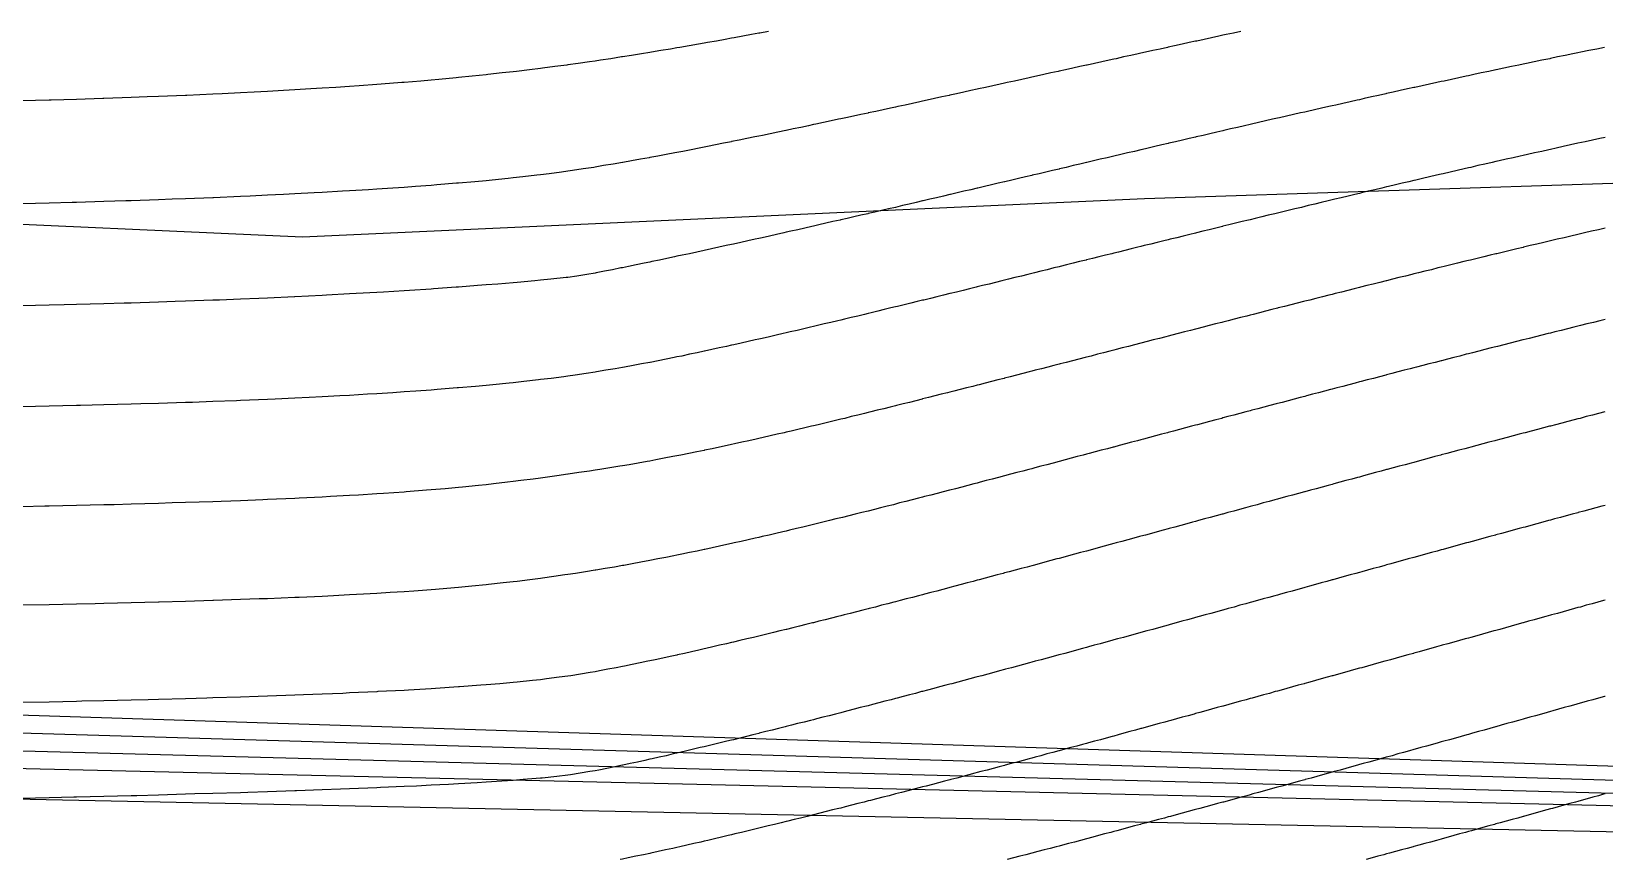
# Model space of a CAD drawing. Header units: metres. Extents: x 0 to 7092, y 40 to 458.
# Drawn here: x 4811.9 to 4933, y 40 to 103.8 of the extents above; entities that cross this region are included whole.
import ezdxf

# ---------------------------------------------------------------- set-up
doc = ezdxf.new("R2010")
doc.units = ezdxf.units.M

msp = doc.modelspace()

# ---------------------------------------------------------------- linework, layer by layer
at = {"color": 1}
msp.add_lwpolyline([(4773.55, 90.62), (4832.75, 87.95), (4832.75, 87.95), (4832.75, 87.95), (4832.75, 87.95), (4832.75, 87.95), (4832.75, 87.95), (4832.75, 87.95), (4897.56, 90.91), (4897.56, 90.91), (4897.56, 90.91), (4897.56, 90.91), (4897.56, 90.91), (4953.99, 92.76)], dxfattribs=at)
at = {"layer": 'Contour_Level_11'}
msp.add_lwpolyline([(4868.61, 103.78), (4867.96, 103.65), (4867.88, 103.64), (4867.3, 103.53), (4866.63, 103.41), (4865.96, 103.29), (4865.78, 103.25), (4865.28, 103.16), (4864.6, 103.04), (4863.91, 102.92), (4863.67, 102.87), (4863.22, 102.79), (4862.51, 102.67), (4861.8, 102.55), (4861.57, 102.51), (4861.08, 102.42), (4860.34, 102.3), (4859.61, 102.18), (4859.47, 102.15), (4858.85, 102.05), (4858.08, 101.93), (4857.37, 101.82), (4857.31, 101.81), (4856.49, 101.68), (4855.68, 101.56), (4855.27, 101.5), (4854.84, 101.44), (4853.97, 101.32), (4853.17, 101.2), (4853.1, 101.19), (4852.16, 101.07), (4851.23, 100.95), (4851.07, 100.92), (4850.22, 100.82), (4849.21, 100.7), (4848.97, 100.67), (4848.12, 100.58), (4847.01, 100.45), (4846.87, 100.44), (4845.81, 100.33), (4844.76, 100.22), (4844.58, 100.21), (4843.25, 100.08), (4842.66, 100.03), (4841.85, 99.96), (4840.56, 99.85), (4840.38, 99.84), (4838.8, 99.71), (4838.46, 99.69), (4837.11, 99.59), (4836.36, 99.54), (4835.31, 99.47), (4834.26, 99.4), (4833.38, 99.35), (4832.16, 99.27), (4831.29, 99.22), (4830.06, 99.15), (4829.02, 99.1), (4827.96, 99.04), (4826.55, 98.98), (4825.85, 98.94), (4823.84, 98.85), (4823.75, 98.85), (4821.65, 98.76), (4820.79, 98.73), (4819.55, 98.68), (4817.45, 98.61), (4817.38, 98.61), (4815.35, 98.54), (4813.39, 98.48), (4813.25, 98.48), (4811.15, 98.42)], dxfattribs=at)
at = {"layer": 'Contour_Level_12'}
msp.add_lwpolyline([(4904.98, 103.78), (4904.41, 103.65), (4903.85, 103.53), (4903.59, 103.48), (4903.28, 103.41), (4902.71, 103.29), (4902.14, 103.16), (4901.58, 103.04), (4901.49, 103.02), (4901.01, 102.92), (4900.45, 102.79), (4899.88, 102.67), (4899.39, 102.56), (4899.32, 102.55), (4898.76, 102.42), (4898.19, 102.3), (4897.63, 102.18), (4897.29, 102.1), (4897.07, 102.05), (4896.51, 101.93), (4895.95, 101.81), (4895.39, 101.68), (4895.19, 101.64), (4894.83, 101.56), (4894.27, 101.44), (4893.71, 101.32), (4893.15, 101.19), (4893.09, 101.18), (4892.59, 101.07), (4892.03, 100.95), (4891.47, 100.82), (4890.99, 100.72), (4890.92, 100.7), (4890.35, 100.58), (4889.8, 100.45), (4889.24, 100.33), (4888.89, 100.25), (4888.68, 100.21), (4888.12, 100.08), (4887.56, 99.96), (4887, 99.84), (4886.79, 99.79), (4886.44, 99.71), (4885.88, 99.59), (4885.32, 99.47), (4884.77, 99.35), (4884.69, 99.33), (4884.2, 99.22), (4883.64, 99.1), (4883.08, 98.98), (4882.58, 98.87), (4882.52, 98.85), (4881.96, 98.73), (4881.39, 98.61), (4880.83, 98.48), (4880.48, 98.41), (4880.27, 98.36), (4879.7, 98.24), (4879.14, 98.11), (4878.57, 97.99), (4878.38, 97.95), (4878, 97.87), (4877.43, 97.74), (4876.87, 97.62), (4876.3, 97.5), (4876.28, 97.49), (4875.72, 97.38), (4875.15, 97.25), (4874.58, 97.13), (4874.18, 97.04), (4874.01, 97.01), (4873.43, 96.88), (4872.85, 96.76), (4872.27, 96.64), (4872.08, 96.6), (4871.69, 96.51), (4871.1, 96.39), (4870.52, 96.27), (4869.98, 96.15), (4869.94, 96.14), (4869.34, 96.02), (4868.75, 95.9), (4868.16, 95.77), (4867.88, 95.72), (4867.56, 95.65), (4866.96, 95.53), (4866.36, 95.41), (4865.78, 95.29), (4865.76, 95.28), (4865.14, 95.16), (4864.53, 95.04), (4863.92, 94.91), (4863.67, 94.86), (4863.29, 94.79), (4862.66, 94.67), (4862.03, 94.54), (4861.57, 94.45), (4861.4, 94.42), (4860.74, 94.3), (4860.09, 94.17), (4859.47, 94.06), (4859.44, 94.05), (4858.75, 93.93), (4858.07, 93.8), (4857.39, 93.68), (4857.37, 93.68), (4856.65, 93.56), (4855.91, 93.44), (4855.27, 93.33), (4855.17, 93.31), (4854.36, 93.19), (4853.54, 93.07), (4853.17, 93.01), (4852.67, 92.94), (4851.74, 92.82), (4851.07, 92.73), (4850.77, 92.7), (4849.7, 92.57), (4848.97, 92.49), (4848.57, 92.45), (4847.34, 92.33), (4846.87, 92.28), (4846.01, 92.2), (4844.76, 92.09), (4844.61, 92.08), (4843.08, 91.96), (4842.66, 91.92), (4841.45, 91.83), (4840.56, 91.77), (4839.7, 91.71), (4838.46, 91.63), (4837.83, 91.59), (4836.36, 91.5), (4835.82, 91.47), (4834.26, 91.38), (4833.65, 91.34), (4832.16, 91.26), (4831.29, 91.22), (4830.06, 91.16), (4828.72, 91.1), (4827.96, 91.06), (4825.9, 90.97), (4825.85, 90.97), (4823.75, 90.89), (4822.72, 90.85), (4821.65, 90.81), (4819.55, 90.74), (4819.15, 90.73), (4817.45, 90.67), (4815.35, 90.61), (4815.01, 90.6), (4813.25, 90.56), (4811.15, 90.51)], dxfattribs=at)
at = {"layer": 'Contour_Level_13'}
msp.add_lwpolyline([(4932.98, 102.55), (4932.37, 102.42), (4931.76, 102.3), (4931.15, 102.18), (4930.91, 102.13), (4930.54, 102.05), (4929.94, 101.93), (4929.34, 101.81), (4928.81, 101.7), (4928.75, 101.68), (4928.15, 101.56), (4927.56, 101.44), (4926.97, 101.32), (4926.71, 101.26), (4926.38, 101.19), (4925.8, 101.07), (4925.22, 100.95), (4924.63, 100.82), (4924.61, 100.82), (4924.06, 100.7), (4923.48, 100.58), (4922.9, 100.45), (4922.5, 100.37), (4922.33, 100.33), (4921.76, 100.21), (4921.19, 100.08), (4920.62, 99.96), (4920.4, 99.91), (4920.06, 99.84), (4919.49, 99.71), (4918.93, 99.59), (4918.37, 99.47), (4918.3, 99.45), (4917.81, 99.35), (4917.25, 99.22), (4916.69, 99.1), (4916.2, 98.99), (4916.14, 98.98), (4915.58, 98.85), (4915.03, 98.73), (4914.48, 98.61), (4914.1, 98.52), (4913.93, 98.48), (4913.38, 98.36), (4912.83, 98.24), (4912.28, 98.11), (4912, 98.05), (4911.74, 97.99), (4911.19, 97.87), (4910.65, 97.74), (4910.11, 97.62), (4909.9, 97.57), (4909.56, 97.5), (4909.02, 97.38), (4908.48, 97.25), (4907.95, 97.13), (4907.8, 97.1), (4907.41, 97.01), (4906.87, 96.88), (4906.33, 96.76), (4905.8, 96.64), (4905.7, 96.61), (4905.26, 96.51), (4904.73, 96.39), (4904.19, 96.27), (4903.66, 96.14), (4903.59, 96.13), (4903.13, 96.02), (4902.6, 95.9), (4902.07, 95.77), (4901.54, 95.65), (4901.49, 95.64), (4901.01, 95.53), (4900.48, 95.41), (4899.95, 95.28), (4899.42, 95.16), (4899.39, 95.15), (4898.89, 95.04), (4898.36, 94.91), (4897.84, 94.79), (4897.31, 94.67), (4897.29, 94.66), (4896.78, 94.54), (4896.26, 94.42), (4895.73, 94.3), (4895.21, 94.17), (4895.19, 94.17), (4894.68, 94.05), (4894.15, 93.93), (4893.63, 93.8), (4893.11, 93.68), (4893.09, 93.68), (4892.58, 93.56), (4892.06, 93.44), (4891.53, 93.31), (4891.01, 93.19), (4890.99, 93.18), (4890.48, 93.07), (4889.96, 92.94), (4889.44, 92.82), (4888.91, 92.7), (4888.89, 92.69), (4888.39, 92.57), (4887.86, 92.45), (4887.34, 92.33), (4886.82, 92.2), (4886.79, 92.2), (4886.29, 92.08), (4885.77, 91.96), (4885.24, 91.83), (4884.72, 91.71), (4884.69, 91.7), (4884.19, 91.59), (4883.66, 91.47), (4883.14, 91.34), (4882.62, 91.22), (4882.58, 91.21), (4882.09, 91.1), (4881.56, 90.97), (4881.03, 90.85), (4880.51, 90.73), (4880.48, 90.72), (4879.98, 90.6), (4879.45, 90.48), (4878.92, 90.36), (4878.39, 90.23), (4878.38, 90.23), (4877.86, 90.11), (4877.32, 89.99), (4876.79, 89.86), (4876.28, 89.75), (4876.26, 89.74), (4875.73, 89.62), (4875.19, 89.5), (4874.66, 89.37), (4874.18, 89.26), (4874.12, 89.25), (4873.58, 89.13), (4873.04, 89), (4872.5, 88.88), (4872.08, 88.78), (4871.96, 88.76), (4871.42, 88.63), (4870.88, 88.51), (4870.33, 88.39), (4869.98, 88.31), (4869.79, 88.26), (4869.24, 88.14), (4868.69, 88.02), (4868.14, 87.89), (4867.88, 87.84), (4867.59, 87.77), (4867.03, 87.65), (4866.48, 87.53), (4865.92, 87.4), (4865.78, 87.37), (4865.36, 87.28), (4864.8, 87.16), (4864.23, 87.03), (4863.67, 86.91), (4863.67, 86.91), (4863.1, 86.79), (4862.53, 86.66), (4861.96, 86.54), (4861.57, 86.46), (4861.38, 86.42), (4860.8, 86.29), (4860.22, 86.17), (4859.63, 86.05), (4859.47, 86.01), (4859.04, 85.92), (4858.44, 85.8), (4857.84, 85.68), (4857.37, 85.58), (4857.24, 85.56), (4856.61, 85.43), (4855.99, 85.31), (4855.36, 85.19), (4855.27, 85.17), (4854.62, 85.06), (4853.86, 84.94), (4853.17, 84.83), (4853.05, 84.82), (4851.87, 84.69), (4851.07, 84.61), (4850.64, 84.57), (4849.26, 84.45), (4848.97, 84.42), (4847.77, 84.32), (4846.87, 84.25), (4846.21, 84.2), (4844.76, 84.09), (4844.57, 84.08), (4842.83, 83.95), (4842.66, 83.94), (4840.97, 83.83), (4840.56, 83.81), (4838.99, 83.71), (4838.46, 83.68), (4836.88, 83.59), (4836.36, 83.56), (4834.6, 83.46), (4834.26, 83.44), (4832.16, 83.34), (4832.12, 83.34), (4830.06, 83.24), (4829.38, 83.22), (4827.96, 83.16), (4826.35, 83.09), (4825.85, 83.07), (4823.75, 83), (4822.94, 82.97), (4821.65, 82.93), (4819.55, 82.86), (4819.02, 82.85), (4817.45, 82.8), (4815.35, 82.75), (4814.41, 82.72), (4813.25, 82.7), (4811.15, 82.65)], dxfattribs=at)
at = {"layer": 'Contour_Level_14'}
msp.add_lwpolyline([(4933.01, 95.61), (4932.62, 95.53), (4932.05, 95.41), (4931.49, 95.28), (4930.92, 95.16), (4930.91, 95.16), (4930.36, 95.04), (4929.8, 94.91), (4929.25, 94.79), (4928.81, 94.69), (4928.69, 94.67), (4928.14, 94.54), (4927.58, 94.42), (4927.03, 94.3), (4926.71, 94.22), (4926.48, 94.17), (4925.94, 94.05), (4925.39, 93.93), (4924.85, 93.8), (4924.61, 93.75), (4924.31, 93.68), (4923.77, 93.56), (4923.23, 93.44), (4922.69, 93.31), (4922.5, 93.27), (4922.16, 93.19), (4921.62, 93.07), (4921.09, 92.94), (4920.56, 92.82), (4920.4, 92.78), (4920.03, 92.7), (4919.5, 92.57), (4918.97, 92.45), (4918.44, 92.33), (4918.3, 92.29), (4917.92, 92.2), (4917.39, 92.08), (4916.87, 91.96), (4916.34, 91.83), (4916.2, 91.8), (4915.82, 91.71), (4915.3, 91.59), (4914.78, 91.47), (4914.27, 91.34), (4914.1, 91.3), (4913.75, 91.22), (4913.23, 91.1), (4912.71, 90.97), (4912.2, 90.85), (4912, 90.8), (4911.69, 90.73), (4911.17, 90.6), (4910.66, 90.48), (4910.15, 90.36), (4909.9, 90.3), (4909.64, 90.23), (4909.13, 90.11), (4908.62, 89.99), (4908.11, 89.86), (4907.8, 89.79), (4907.6, 89.74), (4907.09, 89.62), (4906.59, 89.5), (4906.08, 89.37), (4905.7, 89.28), (4905.57, 89.25), (4905.07, 89.13), (4904.56, 89), (4904.06, 88.88), (4903.59, 88.77), (4903.56, 88.76), (4903.05, 88.63), (4902.55, 88.51), (4902.05, 88.39), (4901.55, 88.26), (4901.49, 88.25), (4901.04, 88.14), (4900.54, 88.02), (4900.04, 87.89), (4899.54, 87.77), (4899.39, 87.74), (4899.04, 87.65), (4898.54, 87.53), (4898.04, 87.4), (4897.54, 87.28), (4897.29, 87.22), (4897.04, 87.16), (4896.54, 87.03), (4896.05, 86.91), (4895.55, 86.79), (4895.19, 86.7), (4895.05, 86.66), (4894.55, 86.54), (4894.05, 86.42), (4893.56, 86.29), (4893.09, 86.18), (4893.06, 86.17), (4892.56, 86.05), (4892.06, 85.92), (4891.56, 85.8), (4891.07, 85.68), (4890.99, 85.66), (4890.57, 85.56), (4890.07, 85.43), (4889.57, 85.31), (4889.08, 85.19), (4888.89, 85.14), (4888.58, 85.06), (4888.08, 84.94), (4887.58, 84.82), (4887.08, 84.69), (4886.79, 84.62), (4886.59, 84.57), (4886.09, 84.45), (4885.59, 84.32), (4885.09, 84.2), (4884.69, 84.1), (4884.59, 84.08), (4884.09, 83.95), (4883.59, 83.83), (4883.09, 83.71), (4882.59, 83.59), (4882.58, 83.59), (4882.08, 83.46), (4881.58, 83.34), (4881.08, 83.22), (4880.57, 83.09), (4880.48, 83.07), (4880.07, 82.97), (4879.56, 82.85), (4879.06, 82.72), (4878.55, 82.6), (4878.38, 82.56), (4878.04, 82.48), (4877.53, 82.35), (4877.02, 82.23), (4876.51, 82.11), (4876.28, 82.05), (4876, 81.98), (4875.49, 81.86), (4874.97, 81.74), (4874.46, 81.62), (4874.18, 81.55), (4873.94, 81.49), (4873.42, 81.37), (4872.9, 81.25), (4872.38, 81.12), (4872.08, 81.05), (4871.86, 81), (4871.33, 80.88), (4870.81, 80.75), (4870.28, 80.63), (4869.98, 80.56), (4869.75, 80.51), (4869.21, 80.38), (4868.68, 80.26), (4868.14, 80.14), (4867.88, 80.08), (4867.6, 80.02), (4867.05, 79.89), (4866.5, 79.77), (4865.95, 79.65), (4865.78, 79.61), (4865.39, 79.52), (4864.83, 79.4), (4864.26, 79.28), (4863.7, 79.15), (4863.67, 79.15), (4863.12, 79.03), (4862.53, 78.91), (4861.94, 78.78), (4861.57, 78.71), (4861.35, 78.66), (4860.73, 78.54), (4860.12, 78.41), (4859.5, 78.29), (4859.47, 78.29), (4858.85, 78.17), (4858.19, 78.05), (4857.53, 77.92), (4857.37, 77.89), (4856.82, 77.8), (4856.1, 77.68), (4855.38, 77.55), (4855.27, 77.53), (4854.57, 77.43), (4853.74, 77.31), (4853.17, 77.22), (4852.87, 77.18), (4851.89, 77.06), (4851.07, 76.96), (4850.9, 76.94), (4849.78, 76.81), (4848.97, 76.72), (4848.64, 76.69), (4847.39, 76.57), (4846.87, 76.52), (4846.05, 76.44), (4844.76, 76.33), (4844.66, 76.32), (4843.12, 76.2), (4842.66, 76.16), (4841.47, 76.08), (4840.56, 76.01), (4839.69, 75.95), (4838.46, 75.87), (4837.75, 75.83), (4836.36, 75.75), (4835.62, 75.71), (4834.26, 75.63), (4833.26, 75.58), (4832.16, 75.53), (4830.63, 75.46), (4830.06, 75.43), (4827.96, 75.35), (4827.67, 75.34), (4825.85, 75.27), (4824.27, 75.21), (4823.75, 75.2), (4821.65, 75.13), (4820.31, 75.09), (4819.55, 75.07), (4817.45, 75.01), (4815.65, 74.97), (4815.35, 74.96), (4813.25, 74.91), (4811.15, 74.87)], dxfattribs=at)
at = {"layer": 'Contour_Level_15'}
msp.add_lwpolyline([(4933.01, 88.63), (4932.5, 88.51), (4931.96, 88.39), (4931.44, 88.26), (4930.91, 88.14), (4930.91, 88.14), (4930.38, 88.02), (4929.86, 87.89), (4929.33, 87.77), (4928.81, 87.65), (4928.81, 87.65), (4928.29, 87.53), (4927.77, 87.4), (4927.26, 87.28), (4926.74, 87.16), (4926.71, 87.15), (4926.23, 87.03), (4925.71, 86.91), (4925.2, 86.79), (4924.69, 86.66), (4924.61, 86.64), (4924.18, 86.54), (4923.67, 86.42), (4923.16, 86.29), (4922.66, 86.17), (4922.5, 86.13), (4922.15, 86.05), (4921.65, 85.92), (4921.14, 85.8), (4920.64, 85.68), (4920.4, 85.62), (4920.14, 85.56), (4919.64, 85.43), (4919.14, 85.31), (4918.64, 85.19), (4918.3, 85.1), (4918.14, 85.06), (4917.65, 84.94), (4917.15, 84.82), (4916.65, 84.69), (4916.2, 84.58), (4916.16, 84.57), (4915.67, 84.45), (4915.17, 84.32), (4914.68, 84.2), (4914.19, 84.08), (4914.1, 84.06), (4913.7, 83.95), (4913.21, 83.83), (4912.72, 83.71), (4912.23, 83.59), (4912, 83.53), (4911.74, 83.46), (4911.25, 83.34), (4910.76, 83.22), (4910.28, 83.09), (4909.9, 83), (4909.79, 82.97), (4909.3, 82.85), (4908.82, 82.72), (4908.33, 82.6), (4907.85, 82.48), (4907.8, 82.46), (4907.36, 82.35), (4906.88, 82.23), (4906.4, 82.11), (4905.92, 81.98), (4905.7, 81.93), (4905.43, 81.86), (4904.95, 81.74), (4904.47, 81.62), (4903.99, 81.49), (4903.59, 81.39), (4903.51, 81.37), (4903.03, 81.25), (4902.55, 81.12), (4902.07, 81), (4901.59, 80.88), (4901.49, 80.85), (4901.11, 80.75), (4900.63, 80.63), (4900.15, 80.51), (4899.67, 80.38), (4899.39, 80.31), (4899.19, 80.26), (4898.71, 80.14), (4898.23, 80.02), (4897.76, 79.89), (4897.29, 79.77), (4897.28, 79.77), (4896.8, 79.65), (4896.32, 79.52), (4895.84, 79.4), (4895.37, 79.28), (4895.19, 79.23), (4894.89, 79.15), (4894.41, 79.03), (4893.93, 78.91), (4893.45, 78.78), (4893.09, 78.69), (4892.98, 78.66), (4892.5, 78.54), (4892.02, 78.41), (4891.54, 78.29), (4891.06, 78.17), (4890.99, 78.15), (4890.59, 78.05), (4890.11, 77.92), (4889.63, 77.8), (4889.15, 77.68), (4888.89, 77.61), (4888.67, 77.55), (4888.19, 77.43), (4887.71, 77.31), (4887.23, 77.18), (4886.79, 77.07), (4886.75, 77.06), (4886.27, 76.94), (4885.78, 76.81), (4885.3, 76.69), (4884.82, 76.57), (4884.69, 76.53), (4884.34, 76.44), (4883.85, 76.32), (4883.37, 76.2), (4882.89, 76.08), (4882.58, 76), (4882.4, 75.95), (4881.91, 75.83), (4881.42, 75.71), (4880.94, 75.58), (4880.48, 75.47), (4880.45, 75.46), (4879.96, 75.34), (4879.47, 75.21), (4878.97, 75.09), (4878.48, 74.97), (4878.38, 74.94), (4877.99, 74.84), (4877.49, 74.72), (4876.99, 74.6), (4876.5, 74.47), (4876.28, 74.42), (4876, 74.35), (4875.49, 74.23), (4874.99, 74.11), (4874.48, 73.98), (4874.18, 73.91), (4873.98, 73.86), (4873.46, 73.74), (4872.95, 73.61), (4872.44, 73.49), (4872.08, 73.4), (4871.92, 73.37), (4871.4, 73.24), (4870.88, 73.12), (4870.35, 73), (4869.98, 72.91), (4869.83, 72.87), (4869.29, 72.75), (4868.75, 72.63), (4868.21, 72.5), (4867.88, 72.43), (4867.67, 72.38), (4867.11, 72.26), (4866.56, 72.14), (4866, 72.01), (4865.78, 71.96), (4865.43, 71.89), (4864.85, 71.77), (4864.28, 71.64), (4863.7, 71.52), (4863.67, 71.51), (4863.09, 71.4), (4862.48, 71.27), (4861.87, 71.15), (4861.57, 71.09), (4861.24, 71.03), (4860.59, 70.9), (4859.94, 70.78), (4859.47, 70.69), (4859.28, 70.66), (4858.58, 70.53), (4857.88, 70.41), (4857.37, 70.32), (4857.16, 70.29), (4856.4, 70.17), (4855.63, 70.04), (4855.27, 69.98), (4854.84, 69.92), (4854.01, 69.8), (4853.19, 69.67), (4853.17, 69.67), (4852.31, 69.55), (4851.43, 69.43), (4851.07, 69.37), (4850.51, 69.3), (4849.54, 69.18), (4848.97, 69.11), (4848.53, 69.06), (4847.44, 68.93), (4846.87, 68.87), (4846.29, 68.81), (4845.07, 68.69), (4844.76, 68.66), (4843.73, 68.56), (4842.66, 68.47), (4842.3, 68.44), (4840.73, 68.32), (4840.56, 68.3), (4838.99, 68.2), (4838.46, 68.16), (4837.06, 68.07), (4836.36, 68.03), (4834.91, 67.95), (4834.26, 67.91), (4832.48, 67.83), (4832.16, 67.81), (4830.06, 67.72), (4829.7, 67.7), (4827.96, 67.63), (4826.48, 67.58), (4825.85, 67.56), (4823.75, 67.49), (4822.71, 67.46), (4821.65, 67.42), (4819.55, 67.37), (4818.25, 67.33), (4817.45, 67.31), (4815.35, 67.26), (4813.25, 67.22), (4812.91, 67.21), (4811.15, 67.17)], dxfattribs=at)
at = {"layer": 'Contour_Level_16'}
msp.add_lwpolyline([(4933.01, 81.59), (4932.61, 81.49), (4932.11, 81.37), (4931.61, 81.25), (4931.12, 81.12), (4930.91, 81.07), (4930.62, 81), (4930.12, 80.88), (4929.63, 80.75), (4929.14, 80.63), (4928.81, 80.55), (4928.64, 80.51), (4928.15, 80.38), (4927.66, 80.26), (4927.17, 80.14), (4926.71, 80.02), (4926.68, 80.02), (4926.2, 79.89), (4925.71, 79.77), (4925.22, 79.65), (4924.74, 79.52), (4924.61, 79.49), (4924.25, 79.4), (4923.77, 79.28), (4923.29, 79.15), (4922.81, 79.03), (4922.5, 78.95), (4922.32, 78.91), (4921.84, 78.78), (4921.36, 78.66), (4920.88, 78.54), (4920.41, 78.41), (4920.4, 78.41), (4919.93, 78.29), (4919.45, 78.17), (4918.98, 78.05), (4918.5, 77.92), (4918.3, 77.87), (4918.02, 77.8), (4917.55, 77.68), (4917.07, 77.55), (4916.6, 77.43), (4916.2, 77.33), (4916.13, 77.31), (4915.66, 77.18), (4915.18, 77.06), (4914.71, 76.94), (4914.24, 76.81), (4914.1, 76.78), (4913.77, 76.69), (4913.3, 76.57), (4912.83, 76.44), (4912.36, 76.32), (4912, 76.23), (4911.89, 76.2), (4911.42, 76.08), (4910.95, 75.95), (4910.49, 75.83), (4910.02, 75.71), (4909.9, 75.67), (4909.55, 75.58), (4909.08, 75.46), (4908.62, 75.34), (4908.15, 75.21), (4907.8, 75.12), (4907.69, 75.09), (4907.22, 74.97), (4906.75, 74.84), (4906.29, 74.72), (4905.82, 74.6), (4905.7, 74.56), (4905.36, 74.47), (4904.89, 74.35), (4904.43, 74.23), (4903.97, 74.11), (4903.59, 74.01), (4903.5, 73.98), (4903.04, 73.86), (4902.57, 73.74), (4902.11, 73.61), (4901.65, 73.49), (4901.49, 73.45), (4901.18, 73.37), (4900.72, 73.24), (4900.26, 73.12), (4899.79, 73), (4899.39, 72.89), (4899.33, 72.87), (4898.87, 72.75), (4898.4, 72.63), (4897.94, 72.5), (4897.48, 72.38), (4897.29, 72.33), (4897.01, 72.26), (4896.55, 72.14), (4896.09, 72.01), (4895.62, 71.89), (4895.19, 71.77), (4895.16, 71.77), (4894.7, 71.64), (4894.23, 71.52), (4893.77, 71.4), (4893.31, 71.27), (4893.09, 71.22), (4892.84, 71.15), (4892.38, 71.03), (4891.91, 70.9), (4891.45, 70.78), (4890.99, 70.66), (4890.98, 70.66), (4890.52, 70.53), (4890.05, 70.41), (4889.59, 70.29), (4889.12, 70.17), (4888.89, 70.1), (4888.65, 70.04), (4888.19, 69.92), (4887.72, 69.8), (4887.25, 69.67), (4886.79, 69.55), (4886.78, 69.55), (4886.31, 69.43), (4885.84, 69.3), (4885.37, 69.18), (4884.9, 69.06), (4884.69, 69), (4884.43, 68.93), (4883.96, 68.81), (4883.49, 68.69), (4883.01, 68.56), (4882.58, 68.45), (4882.54, 68.44), (4882.06, 68.32), (4881.59, 68.2), (4881.11, 68.07), (4880.63, 67.95), (4880.48, 67.91), (4880.15, 67.83), (4879.67, 67.7), (4879.19, 67.58), (4878.71, 67.46), (4878.38, 67.37), (4878.23, 67.33), (4877.74, 67.21), (4877.25, 67.09), (4876.77, 66.96), (4876.28, 66.84), (4876.28, 66.84), (4875.79, 66.72), (4875.29, 66.59), (4874.8, 66.47), (4874.3, 66.35), (4874.18, 66.32), (4873.8, 66.23), (4873.3, 66.1), (4872.8, 65.98), (4872.29, 65.86), (4872.08, 65.8), (4871.78, 65.73), (4871.27, 65.61), (4870.76, 65.49), (4870.24, 65.36), (4869.98, 65.3), (4869.72, 65.24), (4869.19, 65.12), (4868.67, 64.99), (4868.14, 64.87), (4867.88, 64.81), (4867.6, 64.75), (4867.06, 64.62), (4866.52, 64.5), (4865.97, 64.38), (4865.78, 64.33), (4865.41, 64.26), (4864.85, 64.13), (4864.28, 64.01), (4863.72, 63.89), (4863.67, 63.88), (4863.13, 63.76), (4862.54, 63.64), (4861.95, 63.52), (4861.57, 63.44), (4861.34, 63.39), (4860.72, 63.27), (4860.09, 63.15), (4859.47, 63.02), (4859.47, 63.02), (4858.8, 62.9), (4858.13, 62.78), (4857.47, 62.65), (4857.37, 62.64), (4856.75, 62.53), (4856.03, 62.41), (4855.32, 62.29), (4855.27, 62.28), (4854.54, 62.16), (4853.75, 62.04), (4853.17, 61.95), (4852.95, 61.92), (4852.08, 61.79), (4851.21, 61.67), (4851.07, 61.65), (4850.25, 61.55), (4849.27, 61.42), (4848.97, 61.39), (4848.18, 61.3), (4847.05, 61.18), (4846.87, 61.16), (4845.79, 61.05), (4844.76, 60.96), (4844.45, 60.93), (4842.97, 60.81), (4842.66, 60.78), (4841.32, 60.68), (4840.56, 60.63), (4839.5, 60.56), (4838.46, 60.5), (4837.45, 60.44), (4836.36, 60.38), (4835.13, 60.32), (4834.26, 60.27), (4832.49, 60.19), (4832.16, 60.18), (4830.06, 60.09), (4829.42, 60.07), (4827.96, 60.02), (4825.88, 59.95), (4825.85, 59.95), (4823.75, 59.88), (4821.7, 59.82), (4821.65, 59.82), (4819.55, 59.77), (4817.45, 59.72), (4816.78, 59.7), (4815.35, 59.67), (4813.25, 59.62), (4811.15, 59.58)], dxfattribs=at)
at = {"layer": 'Contour_Level_17'}
msp.add_lwpolyline([(4933, 74.47), (4932.52, 74.35), (4932.05, 74.23), (4931.57, 74.11), (4931.1, 73.98), (4930.91, 73.93), (4930.63, 73.86), (4930.15, 73.74), (4929.68, 73.61), (4929.21, 73.49), (4928.81, 73.38), (4928.74, 73.37), (4928.27, 73.24), (4927.8, 73.12), (4927.33, 73), (4926.87, 72.87), (4926.71, 72.83), (4926.4, 72.75), (4925.93, 72.63), (4925.47, 72.5), (4925, 72.38), (4924.61, 72.28), (4924.54, 72.26), (4924.07, 72.14), (4923.61, 72.01), (4923.15, 71.89), (4922.68, 71.77), (4922.5, 71.72), (4922.22, 71.64), (4921.76, 71.52), (4921.3, 71.4), (4920.84, 71.27), (4920.4, 71.16), (4920.38, 71.15), (4919.92, 71.03), (4919.46, 70.9), (4919, 70.78), (4918.54, 70.66), (4918.3, 70.59), (4918.08, 70.53), (4917.62, 70.41), (4917.16, 70.29), (4916.7, 70.17), (4916.25, 70.04), (4916.2, 70.03), (4915.79, 69.92), (4915.33, 69.8), (4914.88, 69.67), (4914.42, 69.55), (4914.1, 69.46), (4913.96, 69.43), (4913.51, 69.3), (4913.05, 69.18), (4912.6, 69.06), (4912.14, 68.93), (4912, 68.89), (4911.69, 68.81), (4911.23, 68.69), (4910.78, 68.56), (4910.33, 68.44), (4909.9, 68.33), (4909.87, 68.32), (4909.42, 68.2), (4908.96, 68.07), (4908.51, 67.95), (4908.06, 67.83), (4907.8, 67.76), (4907.6, 67.7), (4907.15, 67.58), (4906.7, 67.46), (4906.24, 67.33), (4905.79, 67.21), (4905.7, 67.18), (4905.34, 67.09), (4904.88, 66.96), (4904.43, 66.84), (4903.98, 66.72), (4903.59, 66.61), (4903.53, 66.59), (4903.07, 66.47), (4902.62, 66.35), (4902.17, 66.23), (4901.72, 66.1), (4901.49, 66.04), (4901.26, 65.98), (4900.81, 65.86), (4900.36, 65.73), (4899.9, 65.61), (4899.45, 65.49), (4899.39, 65.47), (4899, 65.36), (4898.54, 65.24), (4898.09, 65.12), (4897.64, 64.99), (4897.29, 64.9), (4897.18, 64.87), (4896.73, 64.75), (4896.28, 64.62), (4895.82, 64.5), (4895.37, 64.38), (4895.19, 64.33), (4894.91, 64.26), (4894.46, 64.13), (4894, 64.01), (4893.55, 63.89), (4893.09, 63.76), (4893.09, 63.76), (4892.64, 63.64), (4892.18, 63.52), (4891.72, 63.39), (4891.27, 63.27), (4890.99, 63.19), (4890.81, 63.15), (4890.35, 63.02), (4889.9, 62.9), (4889.44, 62.78), (4888.98, 62.65), (4888.89, 62.63), (4888.52, 62.53), (4888.06, 62.41), (4887.6, 62.29), (4887.14, 62.16), (4886.79, 62.07), (4886.68, 62.04), (4886.22, 61.92), (4885.76, 61.79), (4885.3, 61.67), (4884.83, 61.55), (4884.69, 61.51), (4884.37, 61.42), (4883.9, 61.3), (4883.44, 61.18), (4882.97, 61.05), (4882.58, 60.95), (4882.51, 60.93), (4882.04, 60.81), (4881.57, 60.68), (4881.1, 60.56), (4880.63, 60.44), (4880.48, 60.4), (4880.16, 60.32), (4879.69, 60.19), (4879.22, 60.07), (4878.75, 59.95), (4878.38, 59.85), (4878.27, 59.82), (4877.79, 59.7), (4877.32, 59.58), (4876.84, 59.45), (4876.36, 59.33), (4876.28, 59.31), (4875.88, 59.21), (4875.4, 59.08), (4874.91, 58.96), (4874.43, 58.84), (4874.18, 58.77), (4873.95, 58.71), (4873.46, 58.59), (4872.97, 58.47), (4872.48, 58.35), (4872.08, 58.24), (4871.99, 58.22), (4871.49, 58.1), (4870.99, 57.98), (4870.49, 57.85), (4870, 57.73), (4869.98, 57.72), (4869.49, 57.61), (4868.99, 57.48), (4868.48, 57.36), (4867.97, 57.24), (4867.88, 57.21), (4867.46, 57.11), (4866.94, 56.99), (4866.42, 56.87), (4865.91, 56.74), (4865.78, 56.71), (4865.38, 56.62), (4864.85, 56.5), (4864.32, 56.38), (4863.79, 56.25), (4863.67, 56.23), (4863.25, 56.13), (4862.7, 56.01), (4862.15, 55.88), (4861.61, 55.76), (4861.57, 55.75), (4861.04, 55.64), (4860.47, 55.51), (4859.9, 55.39), (4859.47, 55.3), (4859.33, 55.27), (4858.73, 55.14), (4858.13, 55.02), (4857.53, 54.9), (4857.37, 54.87), (4856.89, 54.77), (4856.24, 54.65), (4855.6, 54.53), (4855.27, 54.47), (4854.9, 54.41), (4854.15, 54.28), (4853.39, 54.16), (4853.17, 54.12), (4852.5, 54.04), (4851.53, 53.91), (4851.07, 53.85), (4850.45, 53.79), (4849.27, 53.67), (4848.97, 53.63), (4847.93, 53.54), (4846.87, 53.45), (4846.48, 53.42), (4844.84, 53.3), (4844.76, 53.29), (4842.98, 53.17), (4842.66, 53.15), (4840.9, 53.05), (4840.56, 53.03), (4838.55, 52.93), (4838.46, 52.92), (4836.36, 52.83), (4835.86, 52.8), (4834.26, 52.74), (4832.81, 52.68), (4832.16, 52.66), (4830.06, 52.58), (4829.33, 52.56), (4827.96, 52.51), (4825.85, 52.45), (4825.38, 52.44), (4823.75, 52.39), (4821.65, 52.33), (4820.86, 52.31), (4819.55, 52.28), (4817.45, 52.23), (4815.76, 52.19), (4815.35, 52.18), (4813.25, 52.13), (4811.15, 52.09)], dxfattribs=at)
at = {"layer": 'Contour_Level_18'}
msp.add_lwpolyline([(4933.01, 67.28), (4932.76, 67.21), (4932.31, 67.09), (4931.85, 66.96), (4931.39, 66.84), (4930.93, 66.72), (4930.91, 66.71), (4930.48, 66.59), (4930.02, 66.47), (4929.57, 66.35), (4929.11, 66.23), (4928.81, 66.14), (4928.66, 66.1), (4928.21, 65.98), (4927.75, 65.86), (4927.3, 65.73), (4926.85, 65.61), (4926.71, 65.57), (4926.4, 65.49), (4925.94, 65.36), (4925.49, 65.24), (4925.04, 65.12), (4924.61, 65), (4924.59, 64.99), (4924.14, 64.87), (4923.69, 64.75), (4923.24, 64.62), (4922.79, 64.5), (4922.5, 64.42), (4922.34, 64.38), (4921.89, 64.26), (4921.44, 64.13), (4920.99, 64.01), (4920.54, 63.89), (4920.4, 63.85), (4920.1, 63.76), (4919.65, 63.64), (4919.2, 63.52), (4918.75, 63.39), (4918.3, 63.27), (4918.3, 63.27), (4917.86, 63.15), (4917.41, 63.02), (4916.96, 62.9), (4916.51, 62.78), (4916.2, 62.69), (4916.07, 62.65), (4915.62, 62.53), (4915.17, 62.41), (4914.73, 62.29), (4914.28, 62.16), (4914.1, 62.11), (4913.83, 62.04), (4913.39, 61.92), (4912.94, 61.79), (4912.49, 61.67), (4912.05, 61.55), (4912, 61.53), (4911.6, 61.42), (4911.16, 61.3), (4910.71, 61.18), (4910.26, 61.05), (4909.9, 60.95), (4909.82, 60.93), (4909.37, 60.81), (4908.92, 60.68), (4908.48, 60.56), (4908.03, 60.44), (4907.8, 60.37), (4907.59, 60.32), (4907.14, 60.19), (4906.69, 60.07), (4906.25, 59.95), (4905.8, 59.82), (4905.7, 59.79), (4905.35, 59.7), (4904.91, 59.58), (4904.46, 59.45), (4904.01, 59.33), (4903.59, 59.21), (4903.57, 59.21), (4903.12, 59.08), (4902.67, 58.96), (4902.23, 58.84), (4901.78, 58.71), (4901.49, 58.64), (4901.33, 58.59), (4900.88, 58.47), (4900.43, 58.35), (4899.99, 58.22), (4899.54, 58.1), (4899.39, 58.06), (4899.09, 57.98), (4898.64, 57.85), (4898.19, 57.73), (4897.74, 57.61), (4897.29, 57.48), (4897.29, 57.48), (4896.84, 57.36), (4896.39, 57.24), (4895.94, 57.11), (4895.49, 56.99), (4895.19, 56.91), (4895.04, 56.87), (4894.59, 56.74), (4894.14, 56.62), (4893.69, 56.5), (4893.24, 56.38), (4893.09, 56.34), (4892.78, 56.25), (4892.33, 56.13), (4891.88, 56.01), (4891.43, 55.88), (4890.99, 55.76), (4890.97, 55.76), (4890.52, 55.64), (4890.06, 55.51), (4889.61, 55.39), (4889.15, 55.27), (4888.89, 55.2), (4888.7, 55.14), (4888.24, 55.02), (4887.78, 54.9), (4887.33, 54.77), (4886.87, 54.65), (4886.79, 54.63), (4886.41, 54.53), (4885.95, 54.41), (4885.49, 54.28), (4885.03, 54.16), (4884.69, 54.07), (4884.57, 54.04), (4884.11, 53.91), (4883.65, 53.79), (4883.18, 53.67), (4882.72, 53.54), (4882.58, 53.51), (4882.26, 53.42), (4881.79, 53.3), (4881.33, 53.17), (4880.86, 53.05), (4880.48, 52.95), (4880.39, 52.93), (4879.93, 52.8), (4879.46, 52.68), (4878.99, 52.56), (4878.52, 52.44), (4878.38, 52.4), (4878.05, 52.31), (4877.57, 52.19), (4877.1, 52.07), (4876.63, 51.94), (4876.28, 51.85), (4876.16, 51.82), (4875.68, 51.7), (4875.2, 51.57), (4874.72, 51.45), (4874.25, 51.33), (4874.18, 51.31), (4873.77, 51.2), (4873.28, 51.08), (4872.8, 50.96), (4872.32, 50.83), (4872.08, 50.77), (4871.84, 50.71), (4871.35, 50.59), (4870.86, 50.47), (4870.38, 50.34), (4869.98, 50.24), (4869.89, 50.22), (4869.39, 50.1), (4868.9, 49.97), (4868.41, 49.85), (4867.91, 49.73), (4867.88, 49.72), (4867.41, 49.6), (4866.91, 49.48), (4866.41, 49.36), (4865.91, 49.23), (4865.78, 49.2), (4865.41, 49.11), (4864.9, 48.99), (4864.39, 48.86), (4863.88, 48.74), (4863.67, 48.69), (4863.36, 48.62), (4862.84, 48.5), (4862.32, 48.37), (4861.8, 48.25), (4861.57, 48.2), (4861.27, 48.13), (4860.73, 48), (4860.19, 47.88), (4859.65, 47.76), (4859.47, 47.72), (4859.1, 47.63), (4858.53, 47.51), (4857.97, 47.39), (4857.4, 47.26), (4857.37, 47.26), (4856.79, 47.14), (4856.17, 47.02), (4855.56, 46.89), (4855.27, 46.84), (4854.87, 46.77), (4854.12, 46.65), (4853.37, 46.53), (4853.17, 46.49), (4852.33, 46.4), (4851.19, 46.28), (4851.07, 46.27), (4849.74, 46.16), (4848.97, 46.09), (4848.1, 46.03), (4846.87, 45.95), (4846.19, 45.91), (4844.76, 45.83), (4843.99, 45.79), (4842.66, 45.72), (4841.51, 45.66), (4840.56, 45.62), (4838.74, 45.54), (4838.46, 45.53), (4836.36, 45.44), (4835.66, 45.42), (4834.26, 45.36), (4832.28, 45.29), (4832.16, 45.29), (4830.06, 45.22), (4828.54, 45.17), (4827.96, 45.15), (4825.85, 45.09), (4824.46, 45.05), (4823.75, 45.03), (4821.65, 44.97), (4819.99, 44.92), (4819.55, 44.91), (4817.45, 44.86), (4815.35, 44.81), (4815.14, 44.8), (4813.25, 44.76), (4811.15, 44.71)], dxfattribs=at)
at = {"layer": 'Contour_Level_19'}
for points in [[(3386.6, 97), (5157.42, 40)], [(4933.01, 59.98), (4932.9, 59.95), (4932.45, 59.82), (4932.01, 59.7), (4931.56, 59.58), (4931.11, 59.45), (4930.91, 59.4), (4930.67, 59.33), (4930.22, 59.21), (4929.78, 59.08), (4929.34, 58.96), (4928.89, 58.84), (4928.81, 58.81), (4928.45, 58.71), (4928, 58.59), (4927.56, 58.47), (4927.12, 58.35), (4926.71, 58.23), (4926.67, 58.22), (4926.23, 58.1), (4925.78, 57.98), (4925.34, 57.85), (4924.9, 57.73), (4924.61, 57.65), (4924.46, 57.61), (4924.01, 57.48), (4923.57, 57.36), (4923.13, 57.24), (4922.68, 57.11), (4922.5, 57.06), (4922.24, 56.99), (4921.8, 56.87), (4921.36, 56.74), (4920.91, 56.62), (4920.47, 56.5), (4920.4, 56.48), (4920.03, 56.38), (4919.59, 56.25), (4919.14, 56.13), (4918.7, 56.01), (4918.3, 55.89), (4918.26, 55.88), (4917.82, 55.76), (4917.37, 55.64), (4916.93, 55.51), (4916.49, 55.39), (4916.2, 55.31), (4916.05, 55.27), (4915.6, 55.14), (4915.16, 55.02), (4914.72, 54.9), (4914.28, 54.77), (4914.1, 54.73), (4913.83, 54.65), (4913.39, 54.53), (4912.95, 54.41), (4912.5, 54.28), (4912.06, 54.16), (4912, 54.14), (4911.62, 54.04), (4911.17, 53.91), (4910.73, 53.79), (4910.29, 53.67), (4909.9, 53.56), (4909.84, 53.54), (4909.4, 53.42), (4908.95, 53.3), (4908.51, 53.17), (4908.07, 53.05), (4907.8, 52.98), (4907.62, 52.93), (4907.18, 52.8), (4906.73, 52.68), (4906.29, 52.56), (4905.84, 52.44), (4905.7, 52.4), (4905.39, 52.31), (4904.95, 52.19), (4904.5, 52.07), (4904.06, 51.94), (4903.61, 51.82), (4903.59, 51.82), (4903.16, 51.7), (4902.71, 51.57), (4902.27, 51.45), (4901.82, 51.33), (4901.49, 51.24), (4901.37, 51.2), (4900.92, 51.08), (4900.47, 50.96), (4900.03, 50.83), (4899.58, 50.71), (4899.39, 50.66), (4899.13, 50.59), (4898.68, 50.47), (4898.23, 50.34), (4897.78, 50.22), (4897.33, 50.1), (4897.29, 50.09), (4896.87, 49.97), (4896.42, 49.85), (4895.97, 49.73), (4895.52, 49.6), (4895.19, 49.51), (4895.07, 49.48), (4894.61, 49.36), (4894.16, 49.23), (4893.7, 49.11), (4893.25, 48.99), (4893.09, 48.94), (4892.79, 48.86), (4892.34, 48.74), (4891.88, 48.62), (4891.43, 48.5), (4890.99, 48.38), (4890.97, 48.37), (4890.51, 48.25), (4890.05, 48.13), (4889.59, 48), (4889.14, 47.88), (4888.89, 47.81), (4888.68, 47.76), (4888.21, 47.63), (4887.75, 47.51), (4887.29, 47.39), (4886.83, 47.26), (4886.79, 47.25), (4886.37, 47.14), (4885.9, 47.02), (4885.44, 46.89), (4884.97, 46.77), (4884.69, 46.7), (4884.51, 46.65), (4884.04, 46.53), (4883.57, 46.4), (4883.11, 46.28), (4882.64, 46.16), (4882.58, 46.14), (4882.17, 46.03), (4881.7, 45.91), (4881.23, 45.79), (4880.75, 45.66), (4880.48, 45.59), (4880.28, 45.54), (4879.81, 45.42), (4879.33, 45.29), (4878.86, 45.17), (4878.38, 45.05), (4878.38, 45.05), (4877.9, 44.92), (4877.42, 44.8), (4876.94, 44.68), (4876.46, 44.56), (4876.28, 44.51), (4875.98, 44.43), (4875.5, 44.31), (4875.01, 44.19), (4874.53, 44.06), (4874.18, 43.97), (4874.04, 43.94), (4873.55, 43.82), (4873.06, 43.69), (4872.57, 43.57), (4872.08, 43.45), (4872.08, 43.45), (4871.59, 43.32), (4871.09, 43.2), (4870.59, 43.08), (4870.1, 42.95), (4869.98, 42.93), (4869.59, 42.83), (4869.09, 42.71), (4868.59, 42.59), (4868.08, 42.46), (4867.88, 42.41), (4867.57, 42.34), (4867.06, 42.22), (4866.55, 42.09), (4866.03, 41.97), (4865.78, 41.91), (4865.52, 41.85), (4864.99, 41.72), (4864.47, 41.6), (4863.94, 41.48), (4863.67, 41.41), (4863.41, 41.35), (4862.88, 41.23), (4862.34, 41.11), (4861.8, 40.98), (4861.57, 40.93), (4861.25, 40.86), (4860.69, 40.74), (4860.13, 40.62), (4859.57, 40.49), (4859.47, 40.47), (4858.99, 40.37), (4858.4, 40.25), (4857.81, 40.12), (4857.37, 40.03), (4857.21, 40)]]:
    msp.add_lwpolyline(points, dxfattribs=at)
at = {"layer": 'Contour_Level_20'}
for points in [[(3386.6, 91.76), (5141.49, 40)], [(4933.01, 52.57), (4932.96, 52.56), (4932.52, 52.44), (4932.08, 52.31), (4931.64, 52.19), (4931.2, 52.07), (4930.91, 51.99), (4930.76, 51.94), (4930.31, 51.82), (4929.87, 51.7), (4929.43, 51.57), (4928.99, 51.45), (4928.81, 51.4), (4928.55, 51.33), (4928.11, 51.2), (4927.67, 51.08), (4927.23, 50.96), (4926.79, 50.83), (4926.71, 50.81), (4926.35, 50.71), (4925.9, 50.59), (4925.46, 50.47), (4925.02, 50.34), (4924.61, 50.23), (4924.58, 50.22), (4924.14, 50.1), (4923.7, 49.97), (4923.26, 49.85), (4922.81, 49.73), (4922.5, 49.64), (4922.37, 49.6), (4921.93, 49.48), (4921.49, 49.36), (4921.05, 49.23), (4920.6, 49.11), (4920.4, 49.06), (4920.16, 48.99), (4919.72, 48.86), (4919.28, 48.74), (4918.83, 48.62), (4918.39, 48.5), (4918.3, 48.47), (4917.95, 48.37), (4917.5, 48.25), (4917.06, 48.13), (4916.62, 48), (4916.2, 47.89), (4916.17, 47.88), (4915.73, 47.76), (4915.28, 47.63), (4914.84, 47.51), (4914.39, 47.39), (4914.1, 47.31), (4913.95, 47.26), (4913.5, 47.14), (4913.06, 47.02), (4912.61, 46.89), (4912.17, 46.77), (4912, 46.73), (4911.72, 46.65), (4911.27, 46.53), (4910.83, 46.4), (4910.38, 46.28), (4909.93, 46.16), (4909.9, 46.15), (4909.49, 46.03), (4909.04, 45.91), (4908.59, 45.79), (4908.14, 45.66), (4907.8, 45.57), (4907.69, 45.54), (4907.24, 45.42), (4906.79, 45.29), (4906.34, 45.17), (4905.89, 45.05), (4905.7, 44.99), (4905.44, 44.92), (4904.99, 44.8), (4904.54, 44.68), (4904.09, 44.56), (4903.64, 44.43), (4903.59, 44.42), (4903.18, 44.31), (4902.73, 44.19), (4902.28, 44.06), (4901.82, 43.94), (4901.49, 43.85), (4901.37, 43.82), (4900.92, 43.69), (4900.46, 43.57), (4900, 43.45), (4899.55, 43.32), (4899.39, 43.28), (4899.09, 43.2), (4898.63, 43.08), (4898.18, 42.95), (4897.72, 42.83), (4897.29, 42.72), (4897.26, 42.71), (4896.8, 42.59), (4896.34, 42.46), (4895.88, 42.34), (4895.42, 42.22), (4895.19, 42.16), (4894.96, 42.09), (4894.49, 41.97), (4894.03, 41.85), (4893.57, 41.72), (4893.1, 41.6), (4893.09, 41.6), (4892.64, 41.48), (4892.17, 41.35), (4891.71, 41.23), (4891.24, 41.11), (4890.99, 41.04), (4890.77, 40.98), (4890.3, 40.86), (4889.83, 40.74), (4889.36, 40.62), (4888.89, 40.49), (4888.89, 40.49), (4888.42, 40.37), (4887.95, 40.25), (4887.47, 40.12), (4887, 40)]]:
    msp.add_lwpolyline(points, dxfattribs=at)
at = {"layer": 'Contour_Level_21'}
for points in [[(3386.6, 86.31), (5126, 40)], [(4933.01, 45.06), (4932.96, 45.05), (4932.52, 44.92), (4932.07, 44.8), (4931.63, 44.68), (4931.18, 44.56), (4930.91, 44.48), (4930.74, 44.43), (4930.3, 44.31), (4929.85, 44.19), (4929.41, 44.06), (4928.96, 43.94), (4928.81, 43.9), (4928.52, 43.82), (4928.07, 43.69), (4927.63, 43.57), (4927.18, 43.45), (4926.74, 43.32), (4926.71, 43.32), (4926.29, 43.2), (4925.85, 43.08), (4925.4, 42.95), (4924.95, 42.83), (4924.61, 42.74), (4924.51, 42.71), (4924.06, 42.59), (4923.61, 42.46), (4923.17, 42.34), (4922.72, 42.22), (4922.5, 42.16), (4922.27, 42.09), (4921.82, 41.97), (4921.38, 41.85), (4920.93, 41.72), (4920.48, 41.6), (4920.4, 41.58), (4920.03, 41.48), (4919.58, 41.35), (4919.13, 41.23), (4918.68, 41.11), (4918.3, 41), (4918.23, 40.98), (4917.78, 40.86), (4917.33, 40.74), (4916.88, 40.62), (4916.43, 40.49), (4916.2, 40.43), (4915.98, 40.37), (4915.53, 40.25), (4915.08, 40.12), (4914.63, 40)]]:
    msp.add_lwpolyline(points, dxfattribs=at)
at = {"layer": 'Contour_Level_22'}
msp.add_lwpolyline([(3386.6, 80.45), (5110.37, 40)], dxfattribs=at)
at = {"layer": 'Contour_Level_23'}
msp.add_lwpolyline([(3386.6, 74.05), (5037.4, 40)], dxfattribs=at)

doc.saveas('drawing.dxf')
